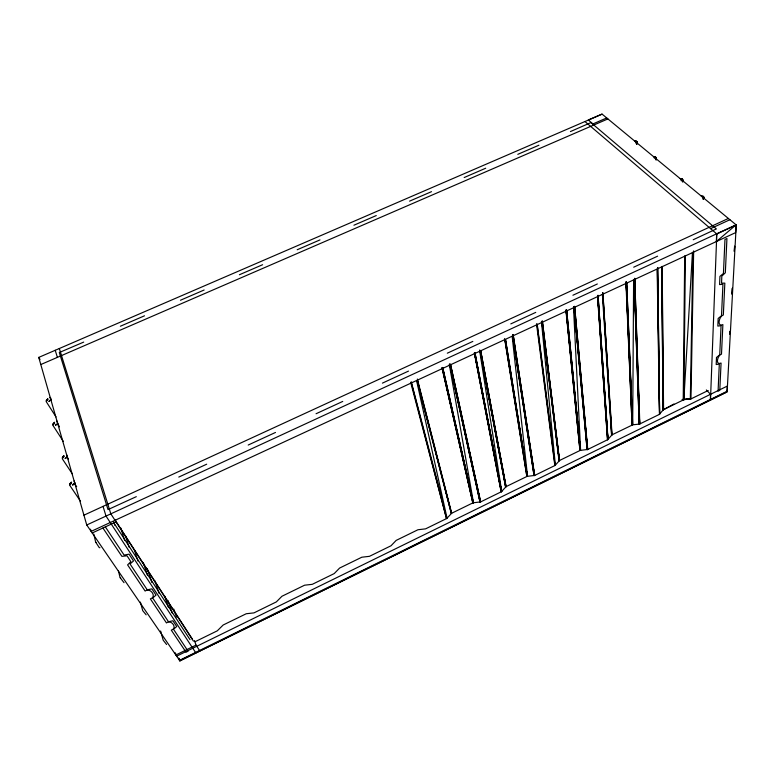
<?xml version="1.0" encoding="UTF-8"?>
<svg xmlns="http://www.w3.org/2000/svg" width="775" height="775" viewBox="0 0 775 775"><rect width="100%" height="100%" fill="white"/><g stroke="black" fill="none" stroke-linecap="round" stroke-linejoin="round"><path stroke-width="1.16" d="M633.611 279.785L632.7 424.826L612.047 434.804L607.726 439.667L587.75 449.461L580.175 450.411L559.579 460.466L555.055 465.455L534.711 475.433L527.107 476.363L506.123 486.613L501.396 491.728L480.674 501.89L473.041 502.81L451.67 513.253L446.729 518.494L425.601 528.85L417.957 529.751L396.17 540.398L391.017 545.774L369.481 556.324L361.818 557.215L339.615 568.056L334.228 573.577L312.277 584.331L304.594 585.202L281.955 596.256L276.336 601.913L253.958 612.889L246.247 613.742L223.171 625.008L217.3 630.821L195.155 641.681M681.613 178.715L682.785 179.693L682.765 182.096L682.223 178.851L680.188 178.618M140.382 602.097L142.707 610.652L146.165 614.837M684.703 255.963L683.221 399.997L663.381 409.713L659.244 414.46L639.617 424.051L632.7 424.826L626.694 283.059L632.487 424.865L626.171 281.974L632.061 425.02L625.909 282.081M685.42 255.75L683.85 399.813L682.242 399.493L690.748 399.018L708.185 390.503M685.73 399.115L690.331 399.115L692.908 252.311M690.961 398.931L693.654 250.887M703.332 199.311L703.4 196.908L703.342 199.311L703.4 196.908L704.01 197.402L703.322 198.264M160.638 630.995L163.196 640.208L166.596 644.5M710.336 400.007L710.559 394.291L706.364 389.97M716.652 233.827L716.352 241.548L736.095 224.837L735.669 232.597L91.13 531.388L90.501 529.209M710.472 400.142L716.798 233.953L584.96 121.53M50.762 400.171L50.956 399.561L48.844 401.489L50.956 399.609M729.972 331.283L729.614 334.015M732.307 288.193L731.929 294.151M734.584 246.179L734.235 251.42M730.031 331.506L729.721 333.822M732.065 293.909L732.365 288.407M734.39 251.158L734.642 246.402M736.25 224.963L727.124 391.947L179.907 660.92L86.742 524.985L38.75 357.401L602.097 114.128L736.25 224.963L716.798 233.953M692.462 252.359L683.85 399.813L688.064 398.873M74.652 483.668L74.855 483.009L72.588 485.169L74.855 482.961M46.345 401.276L47.769 398.602M52.991 424.923L54.463 422.21M69.847 484.859L70.041 483.503L71.426 482.05M50.278 397.72L49.91 397.362L51.102 399.454M70.041 483.503L69.76 485.324L80.523 501.28M53.165 423.605L52.903 425.349L63.424 441.537M53.436 424.409L53.94 423.111M46.5 399.978L46.258 401.683L56.013 416.911M62.833 457.763L63.366 456.436M70.312 484.278L70.854 482.932M681.235 180.788L682.232 180.827L682.785 179.693M655.563 158.778L656.241 157.984L654.972 156.734L656.115 157.693L656.144 160.105L655.553 156.86L653.558 156.618M680.847 179.974L682.01 180.052L682.368 179.345L680.702 178.744M654.178 157.916L655.321 158.003L655.679 157.325L654.274 157.209M634.589 140.943L636.546 141.186L637.234 142.3L636.556 143.065M47.672 398.989L46.316 400.462L46.742 400.82L48.011 399.454M54.366 422.627L52.971 424.119L53.417 424.497L54.715 423.102M57.67 423.518L59.481 426.841M63.918 455.545L62.562 456.969L62.3 458.761L72.288 473.825M63.812 455.991L62.368 457.521L62.833 457.928L64.189 456.494M67.222 456.863L68.394 459.158M71.329 482.525L69.847 484.075L70.322 484.501L71.717 483.048M120.367 326.236L144.508 315.793M180.459 300.245L204.135 290.005M239.398 274.747L262.618 264.711M297.203 249.753L319.978 239.901M353.923 225.215L376.272 215.557M409.568 201.151L431.501 191.667M464.186 177.533L485.712 168.214M517.797 154.341L538.925 145.206M570.429 131.576L590.928 122.595L716.371 228.945L693.218 239.746M178.783 477.071L206.693 464.196M248.203 445.044L275.483 432.46M316.064 413.743L342.734 401.431M382.414 383.131L408.502 371.099M447.311 353.197L472.827 341.417M510.793 323.902L535.757 312.383M572.909 295.246L597.341 283.979M633.698 267.201L657.617 256.167M673.94 403.988L663.574 409.607L662.16 266.406L663.09 409.965L661.608 266.784M727.163 391.239L179.519 660.348L178.763 658.062M179.848 660.736L726.989 391.821L727.308 386.076L176.69 656.134L176.012 654.071M194.447 640.538L196.036 645.11L175.896 654.982L175.15 652.686M86.742 524.985L736.095 224.837M92.225 532.977L116.056 521.914L115.339 519.618M83.933 515.181L728.374 218.463M710.568 228.644L729.905 219.732M606.738 117.955L592.962 123.922L588.332 119.989L602.039 114.08M40.794 364.55L607.9 118.924M635.577 142.997L637.04 142.668L636.314 142.3L636.546 141.186L635.054 141.05M136.313 496.668L108.016 509.592L59.307 352.518L83.7 342.095M67.347 456.746L66.553 454.528M93.833 534.13L95.683 542.268L96.303 542.442M95.887 542.461L99.268 547.634L99.936 547.712M118.372 570.7L120.096 577.714L120.697 577.85M120.29 577.859L124.029 582.684M655.03 157.528L655.689 157.528M701.239 196.007L703.312 196.24L703.865 197.083M702.024 196.666L704.01 197.402M680.944 179.238L682.92 180.003M635.277 141.515L637.234 142.3M702.683 196.094L703.816 197.819M683.637 399.842L682.242 399.493L683.424 399.91M636.779 144.286L637.118 142.019M682.01 180.052L682.727 180.401M655.321 158.003L656.047 158.362M689.488 398.515L690.331 399.115M74.119 480.965L74.691 482.961M57.03 421.28L56.652 420.941L57.786 423.382M74.652 483.668L76.667 486.681M102.92 528.007L121.898 556.363L127.061 555.811L130.859 561.652L127.604 564.888L145.119 591.054C150.059 587.024 157.393 596.682 150.36 598.881L166.46 622.935C171.11 618.983 178.017 628.137 171.285 630.143L186.039 652.192L188.093 651.194L173.503 629.271L176.719 626.539L172.932 620.785L168.485 621.744L152.685 597.99L156.017 595.113L151.91 588.874L147.24 589.814L130.045 563.977L133.513 560.964L129.037 554.164L124.116 555.074L105.352 526.884M195.833 652.879L106.02 516.072L103.046 506.375M113.596 522.524L190.02 639.646M116.686 522.437L192.471 639.239M193.45 641.177L110.825 513.844L59.317 348.517M196.036 645.11L199.814 650.923M38.75 357.401L40.029 359.455M50.627 398.156L50.414 397.662L50.666 398.253M173.774 609.053L176.487 617.026M167.933 600.48L172.137 612.947M164.542 595.81L168.359 607.164M154.903 580.766L159.049 593.292M179.093 658.45L179.907 660.92M147.357 568.773L151.881 582.519M143.278 562.476L147.405 575.108M134.249 549.533L137.96 561.042M125.511 535.845L129.154 547.266M120.706 527.862L124.688 540.446M113.751 521.827L114.816 525.266M55.219 350.29L57.389 357.372M410.682 382.414L446.516 518.611L411.147 382.143M411.312 382.007L447.059 518.223L416.621 380.719M417.231 380.467L451.457 513.37L417.434 380.341M451.273 513.496L417.047 380.632M417.357 379.052L451.67 513.253M442.205 368.842L472.827 502.907L442.176 367.573L473.263 502.743L442.68 367.447L473.477 502.704L449.277 364.347M442.448 367.486L473.263 502.743M442.196 367.563L473.041 502.81M480.674 501.89L450.701 365.18L480.452 501.987L449.946 364.182L480.229 502.055M450.188 364.105L480.452 501.987M449.684 364.231L480.016 502.084L449.917 364.182M474.3 352.954L501.192 491.844L474.532 352.838L501.58 491.592L474.91 352.548L501.716 491.457L479.57 350.174M474.746 352.683L501.58 491.592M474.542 352.828L501.396 491.728M480.345 351.23L505.92 486.729L480.733 350.881L506.123 486.613M480.326 351.24L505.746 486.855M479.938 350.193L505.6 486.991L480.297 351.153M480.539 351.104L505.92 486.729M505.494 339.537L527.329 476.305L505.009 339.653L526.893 476.46L504.573 338.559M505.513 339.528L527.542 476.267L512.168 336.311M505.271 339.576L527.329 476.305M512.633 336.263L534.062 475.627L512.672 335.032L534.488 475.521L513.186 334.858L534.711 475.433M512.943 334.955L534.488 475.521M512.692 335.032L534.275 475.588M536.542 324.037L554.852 465.572M537.298 324.841L555.365 465.194L541.444 321.422M536.978 323.785L555.055 465.455M542.093 322.507L559.376 460.582L542.335 320.976L559.579 460.466M542.132 321.179L559.376 460.582M542.054 322.429L559.201 460.708M541.773 321.46L559.066 460.844M566.002 311.269L579.962 450.498L566.108 309.981L580.388 450.343L566.602 309.855L580.601 450.314L573.529 307.791M566.38 309.893L580.388 450.343M566.128 309.971L580.175 450.411M573.878 306.542L587.111 449.655L574.11 306.503L587.537 449.548L574.604 306.328L587.75 449.461M574.12 306.503L587.324 449.616M574.372 306.425L587.537 449.548M597.796 296.738L607.891 439.541L598.038 295.275L608.026 439.415M597.893 295.411L607.891 439.541M597.787 296.748L607.726 439.667M597.554 296.864L607.532 439.783L597.767 296.748M602.863 292.853L611.688 435.037M602.873 292.843L612.047 434.804M602.65 292.96L611.853 434.92M602.388 294.432L611.553 435.172M626.403 281.906L632.487 424.865M626.152 281.984L632.274 424.933M634.066 279.736L639.191 424.157L634.289 279.698L639.617 424.051L634.744 278.322L639.83 423.964M634.308 279.688L639.404 424.119M634.512 278.419L639.617 424.051M636.711 141.873L636.788 144.286M657.384 269.032L659.602 414.228L657.694 267.491L659.602 414.228M659.438 414.354L657.152 269.08M661.753 266.658L663.216 409.839M716.497 357.478L716.197 364.541L719.307 364.105L718.076 391.181L719.781 390.348L721.07 363.058C714.889 365.81 717.631 354.931 721.496 354.165L722.881 324.609C716.429 327.312 719.297 315.9 723.337 315.028L724.838 283.137L721.554 283.146L721.816 276.132L725.332 272.79L726.94 238.516L724.974 239.427L723.433 273.459L719.936 276.365L719.587 284.59L722.939 284.251L721.506 315.696L718.154 318.467L717.834 326.081L721.06 325.684L719.733 354.824L716.497 357.478M67.067 457.143L65.052 458.597L67.067 457.153M57.524 423.799L55.568 425.175L57.524 423.799"/></g></svg>
